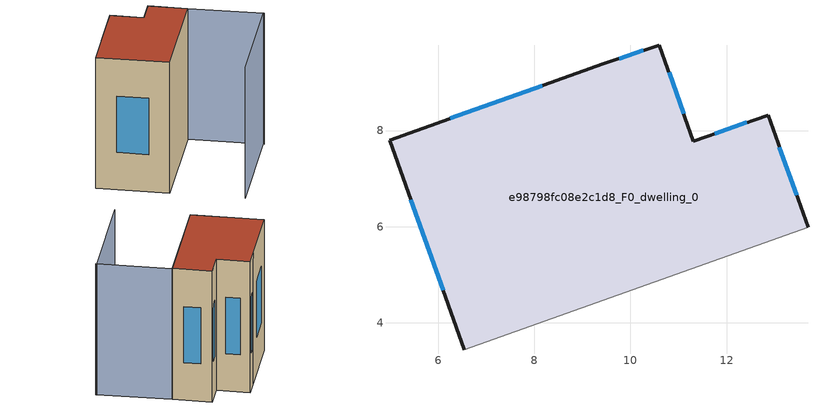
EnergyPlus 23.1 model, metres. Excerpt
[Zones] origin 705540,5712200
e98798fc08e2c1d8_F0_dwelling_0
 floor ground (EU_floor_Construction): 12.86,8.32 13.7,5.99 6.55,3.43 4.99,7.8 9.43,9.39 10.6,9.78 11.31,7.78 z0
 wall outside (EU_wall_Construction): 13.7,5.99 12.86,8.32 11.31,7.78 10.6,9.78 9.43,9.39 4.99,7.8 6.55,3.43 z0:9
 wall adiabatic (EU_wall_Construction): 6.55,3.43 13.7,5.99 z0:9
 window (EU_Window_Construction): 11.11,8.35 10.81,9.21 / 12.42,8.17 11.75,7.94 / 13.46,6.65 13.1,7.66 / 5.43,6.56 6.1,4.68 / 8.17,8.94 6.25,8.26 / 10.27,9.67 9.77,9.5 z2.56:6.44
 roof outside (EU_roof_Construction): 13.7,5.99 12.86,8.32 11.31,7.78 10.6,9.78 9.43,9.39 4.99,7.8 6.55,3.43 z9
shading: 8.14,-0.99 15.33,1.58 / 6.55,3.43 13.7,5.99 / 13.7,5.99 15.31,1.48 z0:9
[Building]
EU S2 Campaign: North Axis=0; Terrain=City; Solar Distribution=FullExterior
[Site:Location]
London: Latitude=51.5; Longitude=-0.5; Time Zone=0; Elevation=25
[SizingPeriod:WeatherFileDays]
AnnualSizingPeriod: Begin Month=1; Begin Day of Month=1; End Month=12; End Day of Month=31; Day of Week for Start Day=Monday; Use Weather File Daylight Saving Period=No; Use Weather File Rain and Snow Indicators=No
[MATERIAL]
EU_InternalMass_Material: Roughness=MediumRough; Thickness=0.1; Conductivity=1; Density=1800; Specific Heat=900; Thermal Absorptance=0.9; Solar Absorptance=0.7; Visible Absorptance=0.7
[MATERIAL:NOMASS] Roughness=MediumRough; Thermal Absorptance=0.9; Solar Absorptance=0.7; Visible Absorptance=0.7
Name | Thermal Resistance
EU_wall_NoMass | 0.71061
EU_roof_NoMass | 2.41608
EU_floor_NoMass | 1.75078
[WINDOWMATERIAL:SIMPLEGLAZINGSYSTEM]
EU_Window_SimpleGlazing: UFactor=2.64892; Solar Heat Gain Coefficient=0.76; Visible Transmittance=0.76
[CONSTRUCTION]
EU_wall_Construction: EU_wall_NoMass
EU_roof_Construction: EU_roof_NoMass
EU_floor_Construction: EU_floor_NoMass
EU_InternalMass_Construction: EU_InternalMass_Material
EU_Window_Construction: EU_Window_SimpleGlazing
[ZONE]
e98798fc08e2c1d8_F0_dwelling_0: Type=1; Multiplier=1; Ceiling Height=autocalculate; Volume=285.012; Floor Area=autocalculate; Part of Total Floor Area=Yes
[INTERNALMASS]
e98798fc08e2c1d8_F0_dwelling_0_EU_InternalMass: Construction=EU_InternalMass_Construction; Zone or ZoneList=e98798fc08e2c1d8_F0_dwelling_0; Surface Area=31.6678
[OTHEREQUIPMENT]
EU_Step8_InternalGain_e98798fc08e2c1d8_F0_dwelling_0_f000: Fuel Type=Electricity; Zone or ZoneList or Space or SpaceList=e98798fc08e2c1d8_F0_dwelling_0; Schedule=EU_Step8_GainSchedule_e98798fc08e2c1d8_F0_dwelling_0_f000; Design Level Calculation Method=Watts/Area; Power per Zone Floor Area=1; Fraction Latent=0; Fraction Radiant=0; Fraction Lost=0; Carbon Dioxide Generation Rate=0; EndUse Subcategory=EU_Step8_InternalGains
[ZONEVENTILATION:DESIGNFLOWRATE]
EU_ConstantAir_e98798fc08e2c1d8_F0_dwelling_0: Zone or ZoneList or Space or SpaceList=e98798fc08e2c1d8_F0_dwelling_0; Schedule=EU_AlwaysOn; Design Flow Rate Calculation Method=AirChanges/Hour; Air Changes per Hour=0.496673; Ventilation Type=Natural; Fan Pressure Rise=0; Fan Total Efficiency=1; Constant Term Coefficient=1; Temperature Term Coefficient=0; Velocity Term Coefficient=0; Velocity Squared Term Coefficient=0; Minimum Indoor Temperature=-100; Maximum Indoor Temperature=100; Delta Temperature=-100; Minimum Outdoor Temperature=-100; Maximum Outdoor Temperature=100; Maximum Wind Speed=40
[HVACTEMPLATE:THERMOSTAT]
EU_HeatOnly_e98798fc08e2c1d8_F0_dwelling_0: Constant Heating Setpoint=20; Constant Cooling Setpoint=50
[HVACTEMPLATE:ZONE:IDEALLOADSAIRSYSTEM]
e98798fc08e2c1d8_F0_dwelling_0: Template Thermostat=EU_HeatOnly_e98798fc08e2c1d8_F0_dwelling_0; System Availability Schedule=EU_AlwaysOn; Maximum Heating Supply Air Temperature=50; Minimum Cooling Supply Air Temperature=13; Maximum Heating Supply Air Humidity Ratio=0.0156; Minimum Cooling Supply Air Humidity Ratio=0.0077; Heating Limit=NoLimit; Cooling Limit=NoLimit; Heating Availability Schedule=EU_AlwaysOn; Cooling Availability Schedule=EU_CoolingOff; Dehumidification Control Type=ConstantSensibleHeatRatio; Cooling Sensible Heat Ratio=0.7; Dehumidification Setpoint=60; Humidification Control Type=None; Humidification Setpoint=30; Outdoor Air Method=None; Outdoor Air Flow Rate per Person=0.00944; Outdoor Air Flow Rate per Zone Floor Area=0; Outdoor Air Flow Rate per Zone=0; Demand Controlled Ventilation Type=None; Outdoor Air Economizer Type=NoEconomizer; Heat Recovery Type=None; Sensible Heat Recovery Effectiveness=0.7; Latent Heat Recovery Effectiveness=0.65
[SIZING:ZONE]
e98798fc08e2c1d8_F0_dwelling_0: Zone Cooling Design Supply Air Temperature Input Method=SupplyAirTemperature; Zone Cooling Design Supply Air Temperature=13; Zone Heating Design Supply Air Temperature Input Method=SupplyAirTemperature; Zone Heating Design Supply Air Temperature=50; Zone Cooling Design Supply Air Humidity Ratio=0.008; Zone Heating Design Supply Air Humidity Ratio=0.008; Cooling Design Air Flow Method=DesignDay; Cooling Design Air Flow Rate=0; Cooling Minimum Air Flow per Zone Floor Area=0.000762; Cooling Minimum Air Flow=0; Cooling Minimum Air Flow Fraction=0.2; Heating Design Air Flow Method=DesignDay; Heating Design Air Flow Rate=0; Heating Maximum Air Flow per Zone Floor Area=0.002032; Heating Maximum Air Flow=0.141576; Heating Maximum Air Flow Fraction=0.3; Account for Dedicated Outdoor Air System=No; Dedicated Outdoor Air System Control Strategy=NeutralSupplyAir; Dedicated Outdoor Air Low Setpoint Temperature for Design=autosize; Dedicated Outdoor Air High Setpoint Temperature for Design=autosize; Zone Load Sizing Method=Sensible Load Only No Latent Load; Zone Latent Cooling Design Supply Air Humidity Ratio Input Method=HumidityRatioDifference; Zone Cooling Design Supply Air Humidity Ratio Difference=0.005; Zone Latent Heating Design Supply Air Humidity Ratio Input Method=HumidityRatioDifference; Zone Humidification Design Supply Air Humidity Ratio Difference=0.005
[SCHEDULE:CONSTANT]
Name | Hourly Value
EU_AlwaysOn | 1
EU_CoolingOff | 0
[SCHEDULE:FILE]
EU_Step8_GainSchedule_e98798fc08e2c1d8_F0_dwelling_0_f000: File=../../schedules/e98798fc08e2c1d8/e98798fc08e2c1d8_F0_dwelling_0_f000_gain.csv; Column Number=1; Rows to Skip at Top=0; Number of Hours of Data=8760; Column Separator=Comma; Interpolate to Timestep=No; Minutes per Item=60; Adjust Schedule for Daylight Savings=Yes
